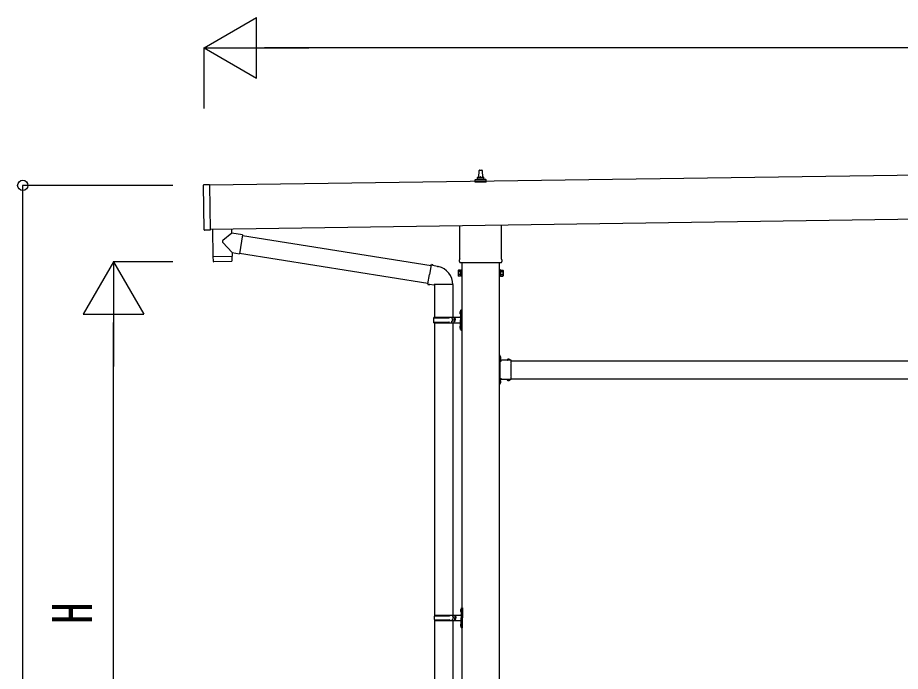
# Model space of a CAD drawing. Units: millimetres, scale not verified. Extents: x -16820 to 16820, y -11880 to 11880.
# Drawn here: x -9042 to -6122, y -3754 to -1592 of the extents above; entities that cross this region are included whole.
import ezdxf
from ezdxf.enums import TextEntityAlignment as Align

# ---------------------------------------------------------------- set-up
doc = ezdxf.new("R2010")
doc.units = ezdxf.units.MM
doc.header["$LTSCALE"] = 50
for name, color, linetype in [('0-4_YKK_13', 4, 'Continuous'), ('0-5_YKK_A1', 4, 'Continuous'), ('0-6_YKK_D', 6, 'Continuous')]:
    doc.layers.add(name, color=color, linetype=linetype)
doc.styles.add('ＭＳ ゴシック', font='')
doc.styles.get('ＭＳ ゴシック').set_extended_font_data('MS Gothic')

msp = doc.modelspace()

# ---------------------------------------------------------------- linework, layer by layer
at = {"layer": '0-4_YKK_13'}
for p, q in [((-7516.02, -2120.74), (-7515.29, -2097.21)), ((-7514.29, -2096.24), (-7505.74, -2096.24)), ((-7504.74, -2097.21), (-7504.02, -2120.74)), ((-7528.27, -2136.24), (-7528.27, -2128.53)), ((-7527.88, -2127.74), (-7492.15, -2127.74)), ((-7527.5, -2127.55), (-7520.78, -2125.92)), ((-7520.4, -2125.74), (-7499.63, -2125.74)), ((-7520.02, -2124.95), (-7520.02, -2120.74)), ((-7519.02, -2120.74), (-7501.02, -2120.74)), ((-7500.02, -2124.95), (-7500.02, -2120.74)), ((-7492.53, -2127.55), (-7499.25, -2125.92)), ((-7491.77, -2136.24), (-7491.77, -2128.53)), ((-8425, -2294.25), (-8427.11, -2146.27)), ((-8407.13, -2144.98), (-8426.13, -2145.25)), ((-7491.77, -2136.24), (-7528.27, -2136.24)), ((-8332.86, -2304.66), (-8362.63, -2328.9)), ((-8332.86, -2304.66), (-8333.06, -2290.36)), ((-8297.36, -2310.4), (-8332.86, -2304.66)), ((-7578.32, -2390.23), (-7578.32, -2279.58)), ((-7441.72, -2277.62), (-7441.72, -2390.23)), ((-8297.36, -2310.4), (-8307.52, -2373.28)), ((-8297.65, -2312.22), (-7673.89, -2411.54)), ((-8331.93, -2369.33), (-8362.8, -2336.23)), ((-8395.74, -2383.26), (-8395.33, -2396.31)), ((-8391.26, -2382.2), (-8391.22, -2383.2)), ((-8336.26, -2381.41), (-8336.26, -2382.41)), ((-8331.93, -2369.33), (-8307.52, -2373.28)), ((-8331.93, -2369.33), (-8331.76, -2381.35)), ((-8307.23, -2371.45), (-7684.31, -2470.63)), ((-7580.02, -2399), (-7580.02, -2393.5)), ((-7440.02, -2393.5), (-7440.02, -2399)), ((-8334.75, -2398.39), (-8392.28, -2399.22)), ((-7673.57, -2409.72), (-7679.1, -2441.08)), ((-7673.57, -2409.72), (-7672.42, -2407.74)), ((-7672.42, -2407.74), (-7668.86, -2408.36)), ((-7668.86, -2408.36), (-7668.44, -2410.71)), ((-7653.93, -2413.53), (-7652.24, -2415.16)), ((-7652.24, -2415.16), (-7650.13, -2415.61)), ((-7442.08, -2402.5), (-7577.95, -2402.5)), ((-7684.63, -2472.45), (-7679.1, -2441.08)), ((-7584.02, -2428.5), (-7583.26, -2427.19)), ((-7584.02, -2428.5), (-7584.02, -2445.5)), ((-7584.02, -2445.5), (-7583.26, -2446.81)), ((-7577.02, -2432.09), (-7583.26, -2432.09)), ((-7577.02, -2441.91), (-7583.26, -2441.91)), ((-7577.02, -2446.81), (-7583.26, -2446.81)), ((-7574.52, -2446.2), (-7577.02, -2446.2)), ((-7445.52, -2446.2), (-7443.02, -2446.2)), ((-7443.02, -2432.09), (-7436.77, -2432.09)), ((-7443.02, -2441.91), (-7436.77, -2441.91)), ((-7443.02, -2446.81), (-7436.77, -2446.81)), ((-7436.02, -2428.5), (-7436.77, -2427.19)), ((-7436.02, -2445.5), (-7436.77, -2446.81)), ((-7436.02, -2428.5), (-7436.02, -2445.5)), ((-7684.63, -2472.45), (-7684.23, -2474.7)), ((-7684.63, -2472.45), (-7679.47, -2473.27)), ((-7684.23, -2474.7), (-7680.67, -2475.33)), ((-7680.67, -2475.33), (-7679.47, -2473.27)), ((-7679.47, -2473.27), (-7664.87, -2475.58)), ((-7664.87, -2475.58), (-7662.67, -2474.6)), ((-7602.37, -2474.99), (-7663.55, -2474.99)), ((-7662.52, -2474.99), (-7662.52, -2583.01)), ((-7602.52, -2474.99), (-7602.52, -2583.01)), ((-7578.82, -2565.86), (-7576.77, -2566.86)), ((-7577.55, -2563.86), (-7576.92, -2563.86)), ((-7577.55, -2563.86), (-7577.55, -2572.16)), ((-7576.92, -2563.86), (-7576.92, -2572.16)), ((-7576.92, -2563.86), (-7576.52, -2564.26)), ((-7576.77, -2566.86), (-7576.16, -2568.01)), ((-7576.52, -2560.01), (-7573.52, -2558.51)), ((-7576.52, -2560.01), (-7576.52, -2592.01)), ((-7576.52, -2564.26), (-7576.52, -2571.76)), ((-7573.52, -2558.51), (-7573.52, -2592.01)), ((-7573.52, -2558.51), (-7572.52, -2558.51)), ((-7572.52, -2558.51), (-7572.52, -2592.01)), ((-7665.52, -2585.01), (-7615.18, -2585.01)), ((-7664.52, -2583.01), (-7578.52, -2583.01)), ((-7664.52, -2583.01), (-7664.52, -2585.01)), ((-7605.52, -2583.01), (-7605.52, -2587.51)), ((-7605.52, -2587.51), (-7603.52, -2587.51)), ((-7605.52, -2601.01), (-7605.52, -2596.51)), ((-7605.52, -2596.51), (-7603.52, -2596.51)), ((-7603.52, -2587.51), (-7603.52, -2592.01)), ((-7603.52, -2596.51), (-7603.52, -2592.01)), ((-7597.52, -2583.01), (-7597.52, -2592.01)), ((-7597.52, -2587.51), (-7594.52, -2587.51)), ((-7597.52, -2601.01), (-7597.52, -2592.01)), ((-7597.52, -2596.51), (-7594.52, -2596.51)), ((-7594.52, -2587.51), (-7594.52, -2592.01)), ((-7594.52, -2596.51), (-7594.52, -2592.01)), ((-7577.55, -2572.16), (-7576.92, -2572.16)), ((-7576.92, -2572.16), (-7576.52, -2571.76)), ((-7576.52, -2624.01), (-7576.52, -2592.01)), ((-7573.52, -2625.51), (-7573.52, -2592.01)), ((-7572.52, -2625.51), (-7572.52, -2592.01)), ((-7665.52, -2599.01), (-7615.18, -2599.01)), ((-7664.52, -2601.01), (-7664.52, -2599.01)), ((-7664.52, -2601.01), (-7578.52, -2601.01)), ((-7662.52, -2601.01), (-7662.52, -3568.5)), ((-7602.52, -2601.01), (-7602.52, -3568.5)), ((-7578.82, -2613.86), (-7576.77, -2614.86)), ((-7577.55, -2611.86), (-7576.92, -2611.86)), ((-7577.55, -2611.86), (-7577.55, -2620.16)), ((-7577.55, -2620.16), (-7576.92, -2620.16)), ((-7576.92, -2611.86), (-7576.92, -2620.16)), ((-7576.92, -2611.86), (-7576.52, -2612.26)), ((-7576.92, -2620.16), (-7576.52, -2619.76)), ((-7576.77, -2614.86), (-7576.16, -2616.01)), ((-7576.52, -2612.26), (-7576.52, -2619.76)), ((-7576.52, -2624.01), (-7573.52, -2625.51)), ((-7573.52, -2625.51), (-7572.52, -2625.51)), ((-7445.92, -2709.5), (-7447.52, -2709.5)), ((-7447.52, -2714), (-7445.92, -2714)), ((-7445.92, -2715), (-7447.52, -2715)), ((-7445.92, -2726.46), (-7445.92, -2709.5)), ((-7445.92, -2712.97), (-7445.92, -2721.04)), ((-7445.92, -2715.87), (-7443.26, -2714.55)), ((-7445.05, -2712.27), (-7445.22, -2712.27)), ((-7441.82, -2717), (-7447.52, -2717)), ((-7445.92, -2719), (-7447.52, -2719)), ((-7447.52, -2720), (-7445.92, -2720)), ((-7445.92, -2718.13), (-7443.26, -2719.45)), ((-7409.52, -2724.9), (-7445.92, -2724.9)), ((-7445.52, -2726.5), (-7442.52, -2726.5)), ((-7445.52, -2735.29), (-7445.52, -2728.5)), ((-7445.52, -2777.29), (-7445.52, -2736.71)), ((-7445.05, -2721.74), (-7445.22, -2721.74)), ((-7422.25, -2724.04), (-7422.25, -2724.2)), ((-7413.48, -2724.9), (-7421.55, -2724.9)), ((-7418.64, -2724.9), (-7419.97, -2722.24)), ((-7416.39, -2724.9), (-7415.07, -2722.24)), ((-7412.78, -2724.04), (-7412.78, -2724.2)), ((-7409.52, -2735.29), (-7409.52, -2724.9)), ((-7409.52, -2777.29), (-7409.52, -2736.71)), ((-7445.92, -2795), (-7447.52, -2795)), ((-7445.92, -2799), (-7447.52, -2799)), ((-7445.92, -2804.5), (-7445.92, -2787.54)), ((-7409.52, -2789.1), (-7445.92, -2789.1)), ((-7445.92, -2792.97), (-7445.92, -2801.04)), ((-7445.92, -2795.87), (-7443.26, -2794.55)), ((-7445.92, -2798.13), (-7443.26, -2799.45)), ((-7445.52, -2785.5), (-7445.52, -2778.71)), ((-7442.52, -2787.5), (-7445.52, -2787.5)), ((-7445.05, -2792.27), (-7445.22, -2792.27)), ((-7445.05, -2801.74), (-7445.22, -2801.74)), ((-7422.25, -2789.96), (-7422.25, -2789.8)), ((-7413.48, -2789.1), (-7421.55, -2789.1)), ((-7418.64, -2789.1), (-7419.97, -2791.76)), ((-7416.39, -2789.1), (-7415.07, -2791.76)), ((-7412.78, -2789.96), (-7412.78, -2789.8)), ((-7409.52, -2789.1), (-7409.52, -2778.71)), ((-7445.92, -2804.5), (-7447.52, -2804.5)), ((-7576.32, -3551.35), (-7574.27, -3552.35)), ((-7575.05, -3549.35), (-7574.42, -3549.35)), ((-7575.05, -3549.35), (-7575.05, -3557.65)), ((-7575.05, -3557.65), (-7574.42, -3557.65)), ((-7574.42, -3549.35), (-7574.42, -3557.65)), ((-7574.42, -3549.35), (-7574.02, -3549.75)), ((-7574.42, -3557.65), (-7574.02, -3557.25)), ((-7574.27, -3552.35), (-7573.66, -3553.5)), ((-7574.02, -3545.5), (-7571.02, -3544)), ((-7574.02, -3545.5), (-7574.02, -3577.5)), ((-7574.02, -3549.75), (-7574.02, -3557.25)), ((-7571.02, -3544), (-7571.02, -3577.5)), ((-7571.02, -3544), (-7570.02, -3544)), ((-7570.02, -3544), (-7570.02, -3577.5)), ((-7663.02, -3570.5), (-7612.68, -3570.5)), ((-7663.02, -3584.5), (-7612.68, -3584.5)), ((-7662.52, -3586.49), (-7662.52, -4491)), ((-7662.02, -3568.5), (-7576.02, -3568.5)), ((-7662.02, -3568.5), (-7662.02, -3570.5)), ((-7662.02, -3586.5), (-7662.02, -3584.5)), ((-7662.02, -3586.5), (-7576.02, -3586.5)), ((-7603.02, -3568.5), (-7603.02, -3573)), ((-7603.02, -3573), (-7601.02, -3573)), ((-7603.02, -3586.5), (-7603.02, -3582)), ((-7603.02, -3582), (-7601.02, -3582)), ((-7602.52, -3586.49), (-7602.52, -4491)), ((-7601.02, -3573), (-7601.02, -3577.5)), ((-7601.02, -3582), (-7601.02, -3577.5)), ((-7595.02, -3568.5), (-7595.02, -3577.5)), ((-7595.02, -3573), (-7592.02, -3573)), ((-7595.02, -3586.5), (-7595.02, -3577.5)), ((-7595.02, -3582), (-7592.02, -3582)), ((-7592.02, -3573), (-7592.02, -3577.5)), ((-7592.02, -3582), (-7592.02, -3577.5)), ((-7574.02, -3609.5), (-7574.02, -3577.5)), ((-7571.02, -3611), (-7571.02, -3577.5)), ((-7570.02, -3611), (-7570.02, -3577.5)), ((-7576.32, -3599.35), (-7574.27, -3600.35)), ((-7575.05, -3597.35), (-7574.42, -3597.35)), ((-7575.05, -3597.35), (-7575.05, -3605.65)), ((-7575.05, -3605.65), (-7574.42, -3605.65)), ((-7574.42, -3597.35), (-7574.42, -3605.65)), ((-7574.42, -3597.35), (-7574.02, -3597.75)), ((-7574.42, -3605.65), (-7574.02, -3605.25)), ((-7574.27, -3600.35), (-7573.66, -3601.5)), ((-7574.02, -3597.75), (-7574.02, -3605.25)), ((-7574.02, -3609.5), (-7571.02, -3611)), ((-7571.02, -3611), (-7570.02, -3611))]:
    msp.add_line(p, q, dxfattribs=at)
for points in [[(-8407.13, -2144.98), (-8404.99, -2294.97), (-8423.99, -2295.24)], [(-8397.05, -2291.27), (-8395.75, -2382.26), (-8331.76, -2381.35)], [(-8331.79, -2395.4), (-8331.75, -2382.35), (-8395.74, -2383.26)], [(-7673.57, -2409.72), (-7668.44, -2410.71), (-7653.93, -2413.53)], [(-7577.02, -2446.81), (-7577.02, -2427.19), (-7583.26, -2427.19)], [(-7577.02, -2446.2), (-7577.02, -2427.8), (-7574.52, -2427.8)], [(-7443.02, -2446.2), (-7443.02, -2427.8), (-7445.52, -2427.8)], [(-7443.02, -2446.81), (-7443.02, -2427.19), (-7436.77, -2427.19)], [(-7578.82, -2570.16), (-7576.77, -2569.16), (-7576.16, -2568.01)], [(-7578.82, -2618.16), (-7576.77, -2617.16), (-7576.16, -2616.01)], [(-7447.52, -2724.5), (-7447.52, -2718.5), (-7447.52, -2715.5), (-7447.52, -2709.5)], [(-7445.52, -2728.5), (-7442.52, -2728.5), (-7442.52, -2724.9)], [(-7447.52, -2804.5), (-7447.52, -2798.5), (-7447.52, -2795.5), (-7447.52, -2789.5)], [(-7445.52, -2785.5), (-7442.52, -2785.5), (-7442.52, -2789.1)], [(-7576.32, -3555.65), (-7574.27, -3554.65), (-7573.66, -3553.5)], [(-7576.32, -3603.65), (-7574.27, -3602.65), (-7573.66, -3601.5)]]:
    msp.add_lwpolyline(points, dxfattribs=at)
for points in [[(-7574.52, -2447.5), (-7574.52, -2426.5), (-7572.52, -2426.5), (-7572.52, -2447.5)], [(-7445.52, -2447.5), (-7445.52, -2426.5), (-7447.52, -2426.5), (-7447.52, -2447.5)]]:
    msp.add_lwpolyline(points, close=True, dxfattribs=at)
for centre, radius, start, end in [((-7514.29, -2097.24), 1, 90, 178.60509), ((-7505.74, -2097.24), 1, 1.39491, 90), ((-7527.27, -2128.53), 1, 103.62699, 180), ((-7521.02, -2124.95), 1, 283.62699, 0), ((-7515.93, -2121.37), 4.13, 90, 171.17633), ((-7519.02, -2121.74), 1, 90, 180), ((-7506.68, -2120.74), 4.83, 133.60282, 180), ((-7513.35, -2120.74), 4.83, 0, 46.39718), ((-7504.1, -2121.37), 4.13, 8.82367, 90), ((-7501.02, -2121.74), 1, 0, 90), ((-7499.02, -2124.95), 1, 180, 256.37301), ((-7492.77, -2128.53), 1, 0, 76.37301), ((-8426.11, -2146.25), 1, 90.81845, 180.81845), ((-8424, -2294.24), 1, 180.81845, 270.81845), ((-8359.32, -2332.64), 5, 131.47396, 225.79244), ((-7576.02, -2393.5), 4, 125.09963, 180), ((-7444.02, -2393.5), 4, 0, 54.90037), ((-8392.33, -2396.22), 3, 181.81845, 270.86677), ((-8334.79, -2395.39), 3, 270.81845, 359.81845), ((-7662.67, -2474.6), 60.3, 359.62495, 78), ((-7576.02, -2399), 4, 180, 194.47751), ((-7576.02, -2399), 4, 194.47751, 241.04498), ((-7444.02, -2399), 4, 298.95502, 345.52249), ((-7444.02, -2399), 4, 345.52249, 0), ((-7579.67, -2429.64), 4.34, 145.61575, 214.38425), ((-7579.67, -2444.36), 4.34, 145.61575, 214.38425), ((-7567.77, -2437), 16.24, 162.41205, 197.58795), ((-7452.26, -2437), 16.24, 342.41205, 17.58795), ((-7440.36, -2429.64), 4.34, 325.61575, 34.38425), ((-7440.36, -2444.36), 4.34, 325.61575, 34.38425), ((-7573.22, -2568.01), 6, 136.21765, 223.78235), ((-7616.77, -2592.01), 49.25, 171.82876, 180.00002), ((-7616.77, -2592.01), 49.25, 180.00002, 188.17127), ((-7615.18, -2583.01), 2, 270, 359.99998), ((-7578.52, -2581.01), 2, 270, 359.99998), ((-7615.18, -2601.01), 2, 0.00005, 90.00004), ((-7573.22, -2616.01), 6, 136.21765, 223.78235), ((-7578.52, -2603.01), 2, 0.00005, 90.00004), ((-7445.22, -2712.97), 0.7, 90, 180), ((-7445.05, -2713.13), 0.862, 39.12355, 90), ((-7449.82, -2717), 7, 0, 39.12355), ((-7445.52, -2724.5), 2, 180, 270), ((-7445.22, -2721.04), 0.7, 180, 270), ((-7446.22, -2736), 1, 314.427, 45.573), ((-7445.05, -2720.87), 0.862, 270, 320.87645), ((-7449.82, -2717), 7, 320.87645, 0), ((-7421.39, -2724.04), 0.862, 129.12355, 180), ((-7421.55, -2724.2), 0.7, 180, 270), ((-7417.52, -2728.8), 7, 90, 129.12355), ((-7417.52, -2728.8), 7, 50.87645, 90), ((-7413.48, -2724.2), 0.7, 270, 0), ((-7413.64, -2724.04), 0.862, 0, 50.87645), ((-7408.82, -2736), 1, 134.427, 225.573), ((-7445.52, -2789.5), 2, 90, 180), ((-7445.22, -2792.97), 0.7, 90, 180), ((-7445.22, -2801.04), 0.7, 180, 270), ((-7446.22, -2778), 1, 314.427, 45.573), ((-7445.05, -2793.13), 0.862, 39.12355, 90), ((-7445.05, -2800.87), 0.862, 270, 320.87645), ((-7449.82, -2797), 7, 0, 39.12355), ((-7449.82, -2797), 7, 320.87645, 0), ((-7421.55, -2789.8), 0.7, 90, 180), ((-7421.39, -2789.96), 0.862, 180, 230.87645), ((-7417.52, -2785.2), 7, 230.87645, 270), ((-7417.52, -2785.2), 7, 270, 309.12355), ((-7413.48, -2789.8), 0.7, 0, 90), ((-7413.64, -2789.96), 0.862, 309.12355, 0), ((-7408.82, -2778), 1, 134.427, 225.573), ((-7570.72, -3553.5), 6, 136.21765, 223.78235), ((-7614.27, -3577.5), 49.25, 171.82876, 180.00002), ((-7614.27, -3577.5), 49.25, 180.00002, 188.17127), ((-7612.68, -3568.5), 2, 270, 359.99998), ((-7612.68, -3586.5), 2, 0.00005, 90.00004), ((-7576.02, -3566.5), 2, 270, 359.99998), ((-7576.02, -3588.5), 2, 0.00005, 90.00004), ((-7570.72, -3601.5), 6, 136.21765, 223.78235)]:
    msp.add_arc(centre, radius, start, end, dxfattribs=at)
at = {"layer": '0-5_YKK_A1'}
for p, q in [((-3020.07, -2069.44), (-8407.11, -2146.37)), ((-8405.04, -2291.39), (-3018, -2214.43)), ((-7572.52, -2402.5), (-7572.52, -5200)), ((-7447.52, -5200), (-7447.52, -2402.5)), ((-7409.52, -2727), (-5810.52, -2727)), ((-7442.52, -2787), (-7447.02, -2787)), ((-7409.52, -2787), (-5810.52, -2787))]:
    msp.add_line(p, q, dxfattribs=at)
msp.add_lwpolyline([(-7442.52, -2727), (-7447.02, -2727), (-7447.02, -2787)], dxfattribs=at)
at = {"layer": '0-6_YKK_D'}
for p, q in [((-8424.61, -1691.89), (-8251.4, -1591.89)), ((-8251.4, -1791.89), (-8251.4, -1591.89)), ((-8424.61, -1891.89), (-8424.61, -1690.89)), ((-8424.61, -1691.89), (-8251.4, -1791.89)), ((-8424.61, -1691.89), (-8078.2, -1691.89)), ((2196.41, -1691.89), (-8224.61, -1691.89)), ((-8528.54, -2146.71), (-9025.61, -2146.71)), ((-9024.61, -4700), (-9024.61, -2146.71)), ((-8724.61, -2400), (-8824.61, -2573.21)), ((-8528.54, -2400), (-8725.61, -2400)), ((-8724.61, -2400), (-8624.61, -2573.21)), ((-8724.61, -2400), (-8724.61, -2746.41)), ((-8824.61, -2573.21), (-8624.61, -2573.21)), ((-8724.61, -4500), (-8724.61, -2600))]:
    msp.add_line(p, q, dxfattribs=at)
msp.add_circle((-9024.61, -2146.71), 17, dxfattribs=at)

# ---------------------------------------------------------------- texts
at = {"layer": '0-6_YKK_D', "style": 'ＭＳ ゴシック', "width": 0.8}
msp.add_text('H', height=132, rotation=90, dxfattribs=at).set_placement((-8756.61, -3598), align=Align.BOTTOM_LEFT)

doc.saveas('drawing.dxf')
